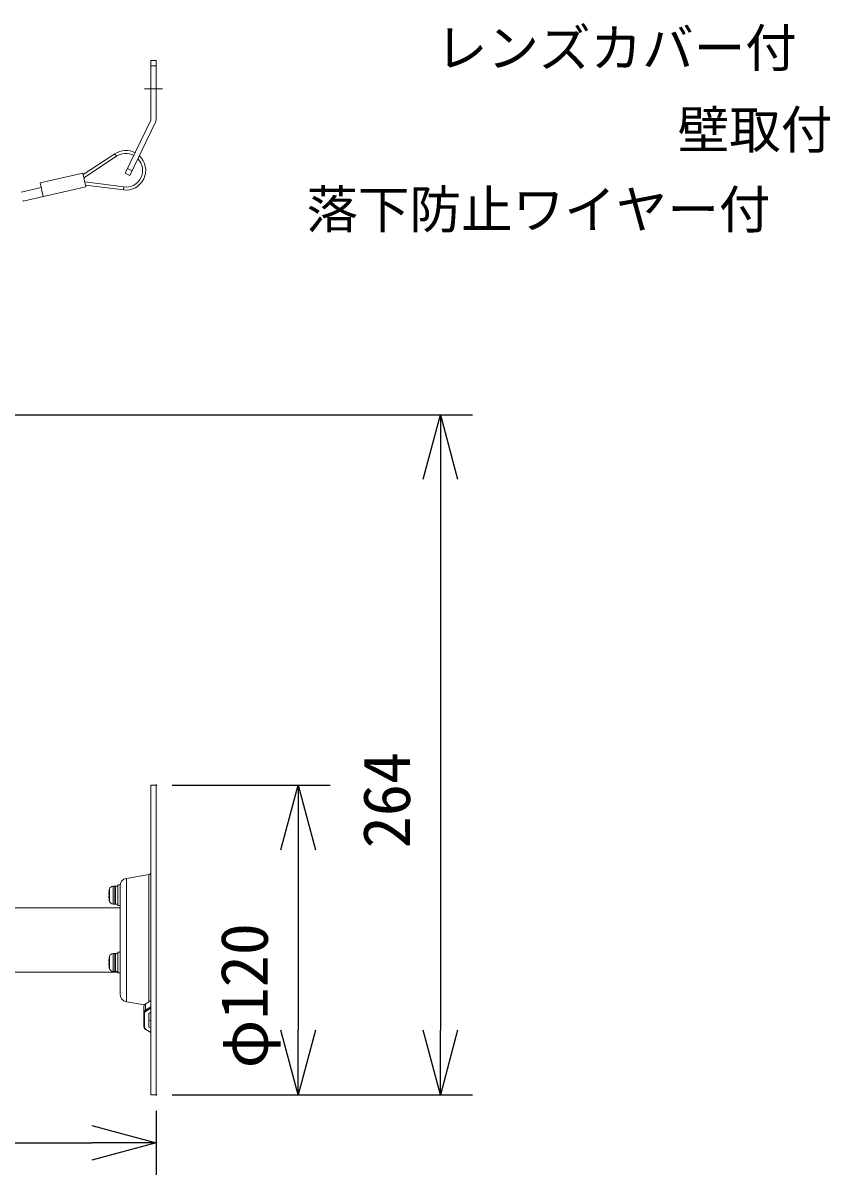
# Model space of a CAD drawing. Units: millimetres, scale not verified. Extents: x -62 to 62, y -56 to 57.
# Drawn here: x 30.22 to 61.52, y 4.11 to 48.77 of the extents above; entities that cross this region are included whole.
import ezdxf
from ezdxf.enums import TextEntityAlignment as Align

# ---------------------------------------------------------------- set-up
doc = ezdxf.new("R2010")
doc.units = ezdxf.units.MM
doc.header["$LTSCALE"] = 0.125
doc.header["$PDMODE"] = 32
doc.header["$PDSIZE"] = 0.025
for name, color, linetype in [('0-0_0', 7, 'Continuous'), ('0-1_DEFPOINTS', 7, 'Continuous'), ('0-4_TOUROKU', 7, 'Continuous'), ('0-6_SUNPO', 7, 'Continuous')]:
    doc.layers.add(name, color=color, linetype=linetype)
doc.layers.add('0-5_GAIKEI', color=1, linetype='Continuous', lineweight=18)
doc.styles.add('ＭＳ ゴシック', font='')
doc.styles.get('ＭＳ ゴシック').set_extended_font_data('MS Gothic')

# ---------------------------------------------------------------- blocks, each defined once
blk = doc.blocks.new('_OPEN30')
at = {"layer": '0-0_0'}
blk.add_line((0, 0), (-1, 0), dxfattribs=at)
blk.add_lwpolyline([(-1, 0.26795), (0, 0), (-1, -0.26795)], dxfattribs=at)
blk = doc.blocks.new('D2')
at = {"layer": '0-1_DEFPOINTS'}
for p in [(617.764, 347.2502), (643.7525, 321.0809), (643.7525, 319.221)]:
    blk.add_point(p, dxfattribs=at)
at = {"layer": '0-6_SUNPO'}
for p, q in [((617.764, 346.6252), (617.764, 317.971)), ((643.7525, 320.4559), (643.7525, 317.971)), ((620.264, 319.221), (641.2525, 319.221))]:
    blk.add_line(p, q, dxfattribs=at)
at = {"layer": '0-6_SUNPO', "xscale": 2.5, "yscale": 2.5, "rotation": 180}
blk.add_blockref('_OPEN30', (617.764, 319.221), dxfattribs=at)
at = {"layer": '0-6_SUNPO', "xscale": 2.5, "yscale": 2.5}
blk.add_blockref('_OPEN30', (643.7525, 319.221), dxfattribs=at)
at = {"layer": '0-6_SUNPO', "style": 'ＭＳ ゴシック'}
blk.add_text('260', height=1.833, dxfattribs=at).set_placement((627.1868, 319.846), align=Align.BOTTOM_LEFT)
blk = doc.blocks.new('D3')
at = {"layer": '0-1_DEFPOINTS'}
for p in [(643.7525, 333.0809), (643.7525, 321.0809), (649.2589, 321.0809)]:
    blk.add_point(p, dxfattribs=at)
at = {"layer": '0-6_SUNPO'}
for p, q in [((644.3775, 333.0809), (650.5089, 333.0809)), ((649.2589, 330.5809), (649.2589, 323.5809)), ((644.3775, 321.0809), (650.5089, 321.0809))]:
    blk.add_line(p, q, dxfattribs=at)
at = {"layer": '0-6_SUNPO', "xscale": 2.5, "yscale": 2.5}
for p, rotation in [((649.2589, 333.0809), 90), ((649.2589, 321.0809), 270)]:
    blk.add_blockref('_OPEN30', p, dxfattribs=dict(at, rotation=rotation))
at = {"layer": '0-6_SUNPO', "style": 'ＭＳ ゴシック'}
blk.add_text('φ120', height=1.833, rotation=90, dxfattribs=at).set_placement((648.6339, 322.1021), align=Align.BOTTOM_LEFT)
blk = doc.blocks.new('D7')
at = {"layer": '0-1_DEFPOINTS'}
for p in [(628.3029, 347.4509), (643.7525, 321.0809), (654.7774, 321.0809)]:
    blk.add_point(p, dxfattribs=at)
at = {"layer": '0-6_SUNPO'}
for p, q in [((628.9279, 347.4509), (656.0274, 347.4509)), ((654.7774, 344.9509), (654.7774, 323.5809)), ((644.3775, 321.0809), (656.0274, 321.0809))]:
    blk.add_line(p, q, dxfattribs=at)
at = {"layer": '0-6_SUNPO', "xscale": 2.5, "yscale": 2.5}
for p, rotation in [((654.7774, 347.4509), 90), ((654.7774, 321.0809), 270)]:
    blk.add_blockref('_OPEN30', p, dxfattribs=dict(at, rotation=rotation))
at = {"layer": '0-6_SUNPO', "style": 'ＭＳ ゴシック'}
blk.add_text('264', height=1.833, rotation=90, dxfattribs=at).set_placement((654.1524, 330.6349), align=Align.BOTTOM_LEFT)

msp = doc.modelspace()

# ---------------------------------------------------------------- linework, layer by layer
at = {"layer": '0-5_GAIKEI'}
for p, q in [((35.3831, 47.315), (35.1831, 47.315)), ((35.1831, 47.315), (35.1831, 45.0196)), ((35.3831, 47.115), (35.1831, 47.115)), ((35.3831, 45.0196), (35.3831, 47.315)), ((34.1821, 42.9443), (35.1811, 45.0109)), ((34.3622, 42.8572), (35.3612, 44.9238)), ((32.5525, 42.8952), (33.7851, 43.7047)), ((32.5814, 42.7706), (33.851, 43.6044)), ((33.7851, 43.7047), (33.851, 43.6044)), ((32.5394, 42.952), (30.8832, 42.5687)), ((32.6612, 42.4259), (32.5394, 42.952)), ((34.1821, 42.9443), (34.3622, 42.8572)), ((34.2692, 43.1243), (34.4492, 43.0373)), ((31.0049, 42.0426), (30.8832, 42.5687)), ((32.6192, 42.6073), (34.126, 42.4162)), ((32.648, 42.4827), (34.1109, 42.2972)), ((30.9238, 42.3933), (30.1444, 42.2129)), ((30.2255, 41.8622), (32.6612, 42.4259)), ((34.1109, 42.2972), (34.126, 42.4162)), ((30.2206, 41.8836), (30.2255, 41.8622)), ((35.1005, 10.8172), (35.1005, 15.7598)), ((33.5742, 15.1894), (33.5742, 14.7205)), ((33.7112, 15.3002), (33.7821, 15.3039)), ((33.7112, 15.3002), (33.7112, 14.6098)), ((33.7821, 14.6061), (33.7821, 15.3039)), ((33.7831, 15.3039), (33.7821, 15.3039)), ((33.8031, 15.295), (33.8031, 14.615)), ((33.8131, 15.305), (33.8131, 14.605)), ((33.8931, 15.305), (33.8131, 15.305)), ((33.8931, 14.605), (33.8931, 15.305)), ((33.9031, 14.555), (33.9031, 15.355)), ((33.9831, 15.355), (33.9031, 15.355)), ((34.231, 15.6065), (34.231, 10.8235)), ((33.5668, 15.16), (33.5675, 15.16)), ((33.5675, 14.75), (33.5668, 14.75)), ((33.7112, 14.6098), (33.7821, 14.6061)), ((33.7831, 14.6061), (33.7821, 14.6061)), ((33.8931, 14.605), (33.8131, 14.605)), ((33.9831, 14.555), (33.9031, 14.555)), ((33.5668, 12.55), (33.5675, 12.55)), ((33.5742, 12.5795), (33.5742, 12.1105)), ((33.7112, 12.6902), (33.7821, 12.6939)), ((33.7112, 12.6902), (33.7112, 11.9998)), ((33.7821, 11.9961), (33.7821, 12.6939)), ((33.7831, 12.6939), (33.7821, 12.6939)), ((33.8031, 12.685), (33.8031, 12.005)), ((33.8131, 12.695), (33.8131, 11.995)), ((33.8931, 12.695), (33.8131, 12.695)), ((33.8931, 11.995), (33.8931, 12.695)), ((33.9031, 11.945), (33.9031, 12.745)), ((33.9831, 12.745), (33.9031, 12.745)), ((33.5675, 12.14), (33.5668, 12.14)), ((33.7112, 11.9998), (33.7821, 11.9961)), ((33.7831, 11.9961), (33.7821, 11.9961)), ((33.8931, 11.995), (33.8131, 11.995)), ((33.9831, 11.945), (33.9031, 11.945)), ((35.1831, 10.8591), (34.9746, 10.7353)), ((34.9785, 10.7449), (35.1831, 10.8663)), ((34.9031, 9.8633), (34.9031, 10.627)), ((34.9331, 9.8421), (34.9331, 10.3653)), ((35.1831, 10.5698), (34.9938, 10.4574)), ((35.1031, 10.3653), (35.1831, 10.4128)), ((35.1031, 10.3653), (35.1031, 9.8421)), ((35.1831, 10.0775), (35.1031, 10.1249)), ((35.1831, 9.7946), (35.1031, 9.8421)), ((35.1831, 10.1037), (35.1832, 10.1027)), ((34.9938, 9.75), (35.1831, 9.6377)), ((35.1831, 9.6087), (35.1832, 9.6076))]:
    msp.add_line(p, q, dxfattribs=at)
at = {"layer": '0-5_GAIKEI', "color": 3}
msp.add_line((34.9331, 46.215), (35.6331, 46.215), dxfattribs=at)
at = {"layer": '0-5_GAIKEI', "color": 7}
for p, q in [((35.1831, 19.215), (35.1831, 7.215)), ((35.1831, 19.215), (35.3831, 19.215)), ((35.3831, 7.215), (35.3831, 19.215)), ((35.1005, 15.7598), (34.231, 15.6065)), ((33.9831, 15.355), (33.9831, 11.1189)), ((33.9831, 14.465), (19.4331, 14.465)), ((33.9031, 11.965), (19.4331, 11.965)), ((34.9284, 10.7005), (34.231, 10.8235)), ((35.1831, 7.215), (35.3831, 7.215))]:
    msp.add_line(p, q, dxfattribs=at)
at = {"layer": '0-5_GAIKEI'}
for points in [[(33.5478, 15.04), (33.5459, 15.007), (33.5462, 14.9951), (33.5468, 14.9916), (33.5472, 14.9906), (33.5475, 14.9902), (33.5478, 14.99), (33.5675, 14.99)], [(33.5478, 14.87), (33.5459, 14.9029), (33.5462, 14.9148), (33.547, 14.919)], [(33.5478, 14.99), (33.5476, 14.9901), (33.5474, 14.9902), (33.5471, 14.9908), (33.5467, 14.9921), (33.5461, 14.9967), (33.5468, 15.0267), (33.5478, 15.04)], [(33.5675, 14.92), (33.5478, 14.92), (33.5476, 14.9199), (33.5474, 14.9197), (33.5471, 14.9192), (33.5467, 14.9178), (33.5461, 14.9133), (33.5468, 14.8833), (33.5478, 14.87)], [(33.5478, 12.43), (33.5459, 12.397), (33.5462, 12.3851), (33.5468, 12.3816), (33.5472, 12.3806), (33.5475, 12.3802), (33.5478, 12.38), (33.5675, 12.38)], [(33.5478, 12.26), (33.5459, 12.293), (33.5462, 12.3048), (33.5468, 12.3083), (33.5472, 12.3094), (33.5475, 12.3098), (33.5478, 12.31)], [(33.5478, 12.38), (33.5476, 12.3801), (33.5474, 12.3802), (33.5471, 12.3808), (33.5467, 12.3821), (33.5461, 12.3867), (33.5468, 12.4167), (33.5478, 12.43)], [(33.5675, 12.31), (33.5478, 12.31), (33.5476, 12.3099), (33.5474, 12.3097), (33.5471, 12.3092), (33.5467, 12.3078), (33.5461, 12.3033), (33.5468, 12.2733), (33.5478, 12.26)], [(34.9785, 10.7449), (34.9536, 10.7272), (34.9331, 10.7066), (34.9178, 10.6839), (34.9069, 10.6561), (34.9031, 10.627)], [(34.9746, 10.7353), (34.9445, 10.7131), (34.9219, 10.6867), (34.9079, 10.6576), (34.9031, 10.627)], [(34.9785, 10.7449), (34.9764, 10.7427), (34.975, 10.7395), (34.9746, 10.7353)], [(34.9746, 10.7353), (34.9746, 10.4949), (35.1831, 10.6187)], [(34.9746, 10.4949), (34.9445, 10.4726), (34.9219, 10.4463), (34.9079, 10.4172), (34.9031, 10.3866)], [(34.9031, 10.3866), (34.9037, 10.3824), (34.9054, 10.3784), (34.9082, 10.3748), (34.9119, 10.3716), (34.9165, 10.3689), (34.9217, 10.367), (34.9273, 10.3658), (34.9331, 10.3653)], [(34.9938, 10.4574), (34.9683, 10.4385), (34.9491, 10.4161), (34.9372, 10.3914), (34.9331, 10.3653)], [(34.9746, 10.4949), (34.9749, 10.4904), (34.976, 10.4855), (34.9778, 10.4804), (34.9802, 10.4751), (34.9831, 10.47), (34.9865, 10.4653), (34.9901, 10.461), (34.9939, 10.4574)], [(34.9031, 9.8633), (34.9037, 9.8592), (34.9054, 9.8552), (34.9082, 9.8515), (34.9119, 9.8483), (34.9165, 9.8457), (34.9217, 9.8437), (34.9273, 9.8425), (34.9331, 9.8421)], [(35.1831, 9.624), (34.9785, 9.7454), (34.9536, 9.7631), (34.9331, 9.7837), (34.9178, 9.8063), (34.9069, 9.8342), (34.9031, 9.8633)], [(34.9331, 9.8421), (34.9372, 9.8161), (34.9491, 9.7913), (34.9683, 9.7689), (34.9938, 9.75)], [(34.9785, 9.7454), (34.9809, 9.7446), (34.9838, 9.7446), (34.9869, 9.7456), (34.9903, 9.7474), (34.9938, 9.75)]]:
    msp.add_lwpolyline(points, dxfattribs=at)
for centre, radius, start, end in [((35.1631, 45.0196), 0.02, 334.20001, 0), ((35.1631, 45.0196), 0.22, 334.20001, 0.00001), ((34.2078, 43.061), 0.77, 62.13627, 123.29211), ((34.2078, 43.061), 0.65, 61.75499, 123.29211), ((34.2078, 43.061), 0.77, 262.77215, 46.99804), ((34.2078, 43.061), 0.65, 262.77215, 43.69196), ((34.4431, 14.955), 0.9, 164.89936, 166.83372), ((33.719, 15.1504), 0.15, 93, 164.89936), ((33.7831, 15.2839), 0.02, 0, 90), ((33.8131, 15.295), 0.01, 90, 179.99999), ((33.8931, 15.295), 0.01, 0, 90), ((34.4431, 14.955), 0.8993, 166.82357, 174.57653), ((34.4431, 14.955), 0.8993, 185.42347, 193.17643), ((34.4431, 14.955), 0.8763, 177.71107, 182.28893), ((34.4431, 14.955), 0.9, 193.16628, 195.10064), ((33.719, 14.7596), 0.15, 195.10064, 267), ((33.7831, 14.6261), 0.02, 270, 0), ((33.8131, 14.615), 0.01, 179.99999, 270), ((33.8931, 14.615), 0.01, 270, 0), ((34.4431, 12.345), 0.8993, 166.82357, 174.57653), ((34.4431, 12.345), 0.9, 164.89936, 166.83372), ((33.719, 12.5404), 0.15, 93, 164.89936), ((33.7831, 12.6739), 0.02, 0, 90), ((33.8131, 12.685), 0.01, 90, 180), ((33.8931, 12.685), 0.01, 0, 90), ((34.4431, 12.345), 0.8993, 185.42347, 193.17643), ((34.4431, 12.345), 0.8763, 177.71107, 182.28893), ((34.4431, 12.345), 0.9, 193.16628, 195.10064), ((33.719, 12.1496), 0.15, 195.10064, 267), ((33.7831, 12.0161), 0.02, 270, 0), ((33.8131, 12.005), 0.01, 179.99999, 270), ((33.8931, 12.005), 0.01, 270, 0)]:
    msp.add_arc(centre, radius, start, end, dxfattribs=at)
at = {"layer": '0-5_GAIKEI', "color": 7}
for centre, radius, start, end in [((35.0831, 15.8583), 0.1, 280, 0), ((34.2831, 15.3111), 0.3, 100, 179.797), ((34.2831, 11.1189), 0.3, 179.99999, 260)]:
    msp.add_arc(centre, radius, start, end, dxfattribs=at)

# ---------------------------------------------------------------- block references
at = {"layer": '0-6_SUNPO'}
for name in ['D7', 'D2', 'D3']:
    msp.add_blockref(name, (-608.3694, -313.8659), dxfattribs=at)

# ---------------------------------------------------------------- texts
at = {"layer": '0-4_TOUROKU', "style": 'ＭＳ ゴシック'}
for s, p in [('レンズカバー付', (46.2333, 46.6333)), ('壁取付', (55.6128, 43.4631)), ('落下防止ワイヤー付', (41.2128, 40.3694))]:
    msp.add_text(s, height=1.466, dxfattribs=at).set_placement(p, align=Align.BOTTOM_LEFT)

doc.saveas('drawing.dxf')
